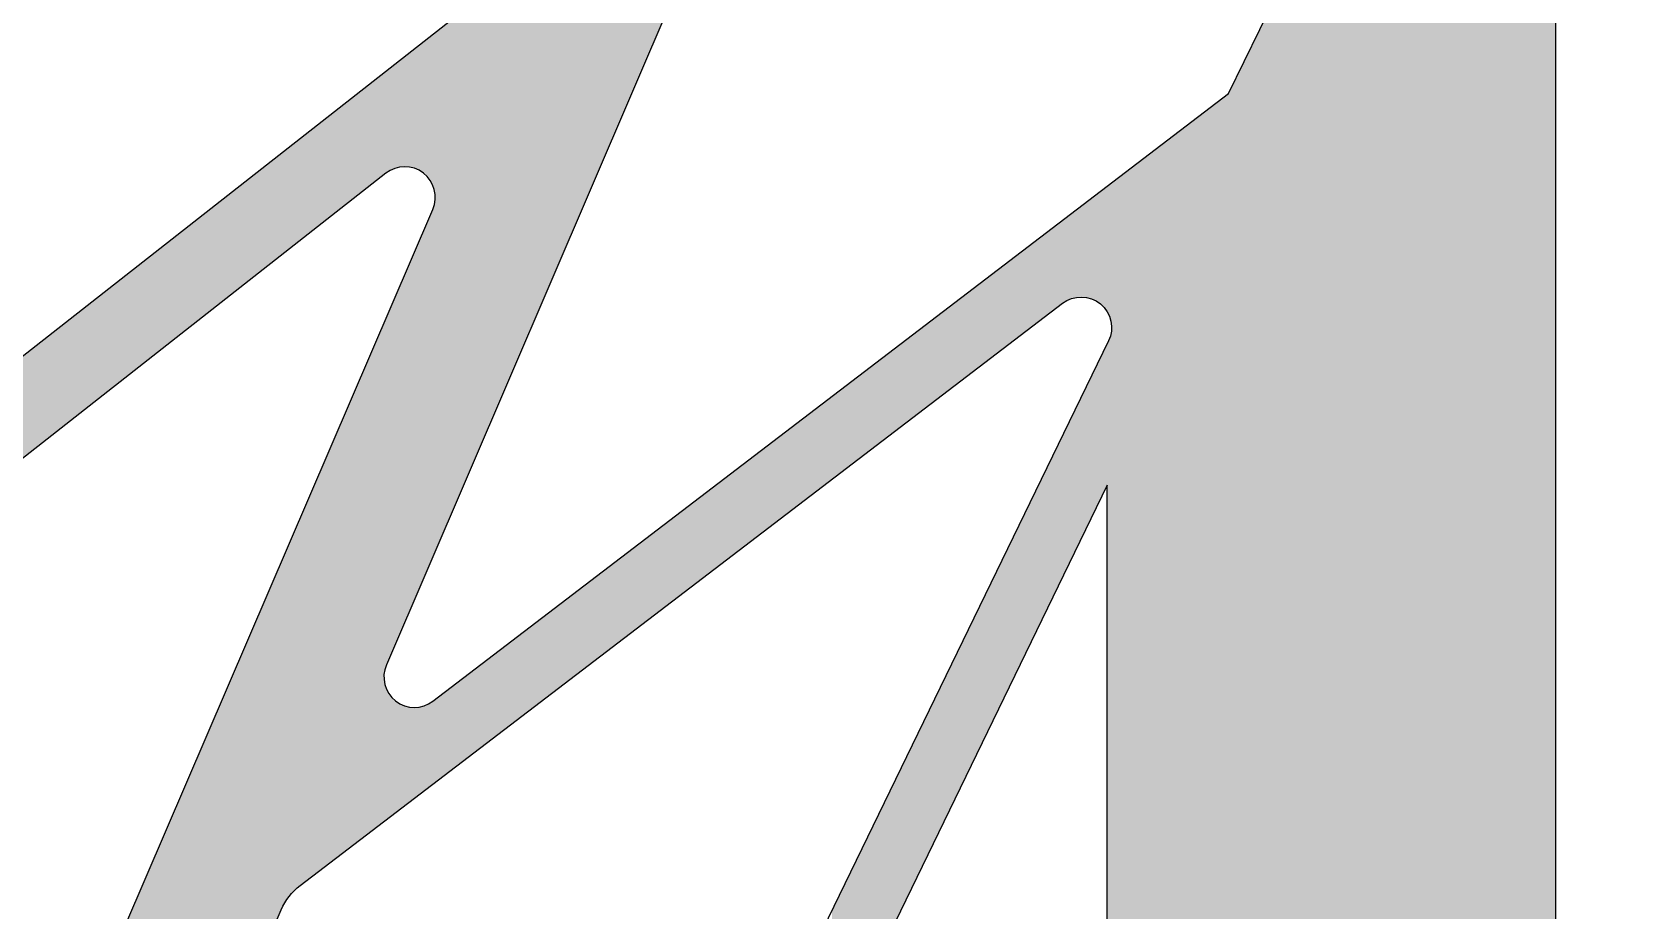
# Model space of a CAD drawing. Extents: x 181 to 485, y 440 to 775.
# Drawn here: x 409.6 to 461.8, y 547.4 to 576.2 of the extents above; entities that cross this region are included whole.
import ezdxf

# ---------------------------------------------------------------- set-up
doc = ezdxf.new("R2010")
doc.units = 0
doc.layers.add('LAYER_01', color=7, linetype='CONTINUOUS')

# ---------------------------------------------------------------- blocks, each defined once
blk = doc.blocks.new('*U1')
at = {"layer": 'LAYER_01', "linetype": 'CONTINUOUS'}
for points in [[(459.491, 591.541), (448.786, 574.145), (459.491, 596.174)], [(459.491, 440.369), (448.786, 574.145), (459.491, 591.541)], [(426.446, 567.631), (426.446, 578.993), (431.641, 579.725)], [(426.446, 567.631), (422.819, 576.148), (426.446, 578.993)], [(422.517, 571.469), (422.503, 575.9), (422.517, 575.912)], [(422.532, 571.455), (422.517, 575.912), (422.532, 575.923)], [(422.517, 571.469), (422.517, 575.912), (422.532, 571.455)], [(422.545, 571.44), (422.532, 575.923), (422.545, 575.934)], [(422.532, 571.455), (422.532, 575.923), (422.545, 571.44)], [(422.559, 571.425), (422.545, 575.934), (422.559, 575.944)], [(422.545, 571.44), (422.545, 575.934), (422.559, 571.425)], [(422.573, 571.41), (422.559, 575.944), (422.573, 575.955)], [(422.559, 571.425), (422.559, 575.944), (422.573, 571.41)], [(422.586, 571.395), (422.573, 575.955), (422.586, 575.965)], [(422.573, 571.41), (422.573, 575.955), (422.586, 571.395)], [(422.599, 571.379), (422.586, 575.965), (422.599, 575.976)], [(422.586, 571.395), (422.586, 575.965), (422.599, 571.379)], [(422.611, 571.363), (422.599, 575.976), (422.611, 575.985)], [(422.599, 571.379), (422.599, 575.976), (422.611, 571.363)], [(422.624, 571.346), (422.611, 575.985), (422.624, 575.995)], [(422.611, 571.363), (422.611, 575.985), (422.624, 571.346)], [(422.636, 571.33), (422.624, 575.995), (422.636, 576.005)], [(422.624, 571.346), (422.624, 575.995), (422.636, 571.33)], [(422.648, 571.313), (422.636, 576.005), (422.648, 576.014)], [(422.636, 571.33), (422.636, 576.005), (422.648, 571.313)], [(422.659, 571.295), (422.648, 576.014), (422.659, 576.023)], [(422.648, 571.313), (422.648, 576.014), (422.659, 571.295)], [(422.67, 571.278), (422.659, 576.023), (422.67, 576.032)], [(422.659, 571.295), (422.659, 576.023), (422.67, 571.278)], [(422.681, 571.26), (422.67, 576.032), (422.681, 576.04)], [(422.67, 571.278), (422.67, 576.032), (422.681, 571.26)], [(422.692, 571.241), (422.681, 576.04), (422.692, 576.048)], [(422.681, 571.26), (422.681, 576.04), (422.692, 571.241)], [(422.702, 571.223), (422.692, 576.048), (422.702, 576.056)], [(422.692, 571.241), (422.692, 576.048), (422.702, 571.223)], [(422.712, 571.204), (422.702, 576.056), (422.712, 576.064)], [(422.702, 571.223), (422.702, 576.056), (422.712, 571.204)], [(422.721, 571.185), (422.712, 576.064), (422.721, 576.071)], [(422.712, 571.204), (422.712, 576.064), (422.721, 571.185)], [(422.73, 571.166), (422.721, 576.071), (422.73, 576.078)], [(422.721, 571.185), (422.721, 576.071), (422.73, 571.166)], [(422.739, 571.146), (422.73, 576.078), (422.739, 576.085)], [(422.73, 571.166), (422.73, 576.078), (422.739, 571.146)], [(422.747, 571.127), (422.739, 576.085), (422.747, 576.092)], [(422.739, 571.146), (422.739, 576.085), (422.747, 571.127)], [(422.754, 571.107), (422.747, 576.092), (422.754, 576.098)], [(422.747, 571.127), (422.747, 576.092), (422.754, 571.107)], [(422.762, 571.087), (422.754, 576.098), (422.762, 576.103)], [(422.754, 571.107), (422.754, 576.098), (422.762, 571.087)], [(422.769, 571.066), (422.762, 576.103), (422.769, 576.109)], [(422.762, 571.087), (422.762, 576.103), (422.769, 571.066)], [(422.775, 571.046), (422.769, 576.109), (422.775, 576.114)], [(422.769, 571.066), (422.769, 576.109), (422.775, 571.046)], [(422.781, 571.025), (422.775, 576.114), (422.781, 576.119)], [(422.775, 571.046), (422.775, 576.114), (422.781, 571.025)], [(422.787, 571.005), (422.781, 576.119), (422.787, 576.123)], [(422.781, 571.025), (422.781, 576.119), (422.787, 571.005)], [(422.792, 570.984), (422.787, 576.123), (422.792, 576.127)], [(422.787, 571.005), (422.787, 576.123), (422.792, 570.984)], [(422.797, 570.963), (422.792, 576.127), (422.797, 576.131)], [(422.792, 570.984), (422.792, 576.127), (422.797, 570.963)], [(422.801, 570.942), (422.797, 576.131), (422.801, 576.134)], [(422.797, 570.963), (422.797, 576.131), (422.801, 570.942)], [(422.805, 570.921), (422.801, 576.134), (422.805, 576.137)], [(422.801, 570.942), (422.801, 576.134), (422.805, 570.921)], [(422.808, 570.9), (422.805, 576.137), (422.808, 576.14)], [(422.805, 570.921), (422.805, 576.137), (422.808, 570.9)], [(422.811, 570.879), (422.808, 576.14), (422.811, 576.142)], [(422.808, 570.9), (422.808, 576.14), (422.811, 570.879)], [(422.814, 570.858), (422.811, 576.142), (422.814, 576.144)], [(422.811, 570.879), (422.811, 576.142), (422.814, 570.858)], [(422.816, 570.836), (422.814, 576.144), (422.816, 576.146)], [(422.814, 570.858), (422.814, 576.144), (422.816, 570.836)], [(422.817, 570.815), (422.816, 576.146), (422.817, 576.147)], [(422.816, 570.836), (422.816, 576.146), (422.817, 570.815)], [(422.818, 570.794), (422.817, 576.147), (422.818, 576.148)], [(422.817, 570.815), (422.817, 576.147), (422.818, 570.794)], [(422.818, 570.794), (422.818, 576.148), (422.819, 570.773)], [(422.819, 570.773), (422.818, 576.148), (422.819, 576.148)], [(422.819, 570.773), (422.819, 576.148), (422.819, 570.752)], [(422.819, 570.752), (422.819, 576.148), (422.819, 576.148)], [(422.819, 559.186), (422.819, 576.148), (426.446, 567.631)], [(421.857, 571.752), (421.836, 575.377), (421.857, 575.394)], [(421.879, 571.751), (421.857, 575.394), (421.879, 575.411)], [(421.857, 571.752), (421.857, 575.394), (421.879, 571.751)], [(421.9, 571.75), (421.879, 575.411), (421.9, 575.428)], [(421.879, 571.751), (421.879, 575.411), (421.9, 571.75)], [(421.921, 571.748), (421.9, 575.428), (421.921, 575.444)], [(421.9, 571.75), (421.9, 575.428), (421.921, 571.748)], [(421.943, 571.745), (421.921, 575.444), (421.943, 575.461)], [(421.921, 571.748), (421.921, 575.444), (421.943, 571.745)], [(421.964, 571.742), (421.943, 575.461), (421.964, 575.478)], [(421.943, 571.745), (421.943, 575.461), (421.964, 571.742)], [(421.985, 571.739), (421.964, 575.478), (421.985, 575.494)], [(421.964, 571.742), (421.964, 575.478), (421.985, 571.739)], [(422.006, 571.735), (421.985, 575.494), (422.006, 575.51)], [(421.985, 571.739), (421.985, 575.494), (422.006, 571.735)], [(422.026, 571.731), (422.006, 575.51), (422.026, 575.527)], [(422.006, 571.735), (422.006, 575.51), (422.026, 571.731)], [(422.047, 571.727), (422.026, 575.527), (422.047, 575.543)], [(422.026, 571.731), (422.026, 575.527), (422.047, 571.727)], [(422.068, 571.722), (422.047, 575.543), (422.068, 575.559)], [(422.047, 571.727), (422.047, 575.543), (422.068, 571.722)], [(422.088, 571.716), (422.068, 575.559), (422.088, 575.575)], [(422.068, 571.722), (422.068, 575.559), (422.088, 571.716)], [(422.108, 571.71), (422.088, 575.575), (422.108, 575.591)], [(422.088, 571.716), (422.088, 575.575), (422.108, 571.71)], [(422.128, 571.704), (422.108, 575.591), (422.128, 575.606)], [(422.108, 571.71), (422.108, 575.591), (422.128, 571.704)], [(422.148, 571.697), (422.128, 575.606), (422.148, 575.622)], [(422.128, 571.704), (422.128, 575.606), (422.148, 571.697)], [(422.167, 571.69), (422.148, 575.622), (422.167, 575.637)], [(422.148, 571.697), (422.148, 575.622), (422.167, 571.69)], [(422.187, 571.683), (422.167, 575.637), (422.187, 575.652)], [(422.167, 571.69), (422.167, 575.637), (422.187, 571.683)], [(422.206, 571.675), (422.187, 575.652), (422.206, 575.667)], [(422.187, 571.683), (422.187, 575.652), (422.206, 571.675)], [(422.225, 571.667), (422.206, 575.667), (422.225, 575.682)], [(422.206, 571.675), (422.206, 575.667), (422.225, 571.667)], [(422.243, 571.659), (422.225, 575.682), (422.243, 575.697)], [(422.225, 571.667), (422.225, 575.682), (422.243, 571.659)], [(422.261, 571.65), (422.243, 575.697), (422.261, 575.711)], [(422.243, 571.659), (422.243, 575.697), (422.261, 571.65)], [(422.28, 571.641), (422.261, 575.711), (422.28, 575.725)], [(422.261, 571.65), (422.261, 575.711), (422.28, 571.641)], [(422.297, 571.631), (422.28, 575.725), (422.297, 575.739)], [(422.28, 571.641), (422.28, 575.725), (422.297, 571.631)], [(422.315, 571.621), (422.297, 575.739), (422.315, 575.753)], [(422.297, 571.631), (422.297, 575.739), (422.315, 571.621)], [(422.332, 571.611), (422.315, 575.753), (422.332, 575.766)], [(422.315, 571.621), (422.315, 575.753), (422.332, 571.611)], [(422.349, 571.601), (422.332, 575.766), (422.349, 575.78)], [(422.332, 571.611), (422.332, 575.766), (422.349, 571.601)], [(422.366, 571.59), (422.349, 575.78), (422.366, 575.793)], [(422.349, 571.601), (422.349, 575.78), (422.366, 571.59)], [(422.382, 571.579), (422.366, 575.793), (422.382, 575.805)], [(422.366, 571.59), (422.366, 575.793), (422.382, 571.579)], [(422.398, 571.568), (422.382, 575.805), (422.398, 575.818)], [(422.382, 571.579), (422.382, 575.805), (422.398, 571.568)], [(422.414, 571.557), (422.398, 575.818), (422.414, 575.83)], [(422.398, 571.568), (422.398, 575.818), (422.414, 571.557)], [(422.429, 571.545), (422.414, 575.83), (422.429, 575.842)], [(422.414, 571.557), (422.414, 575.83), (422.429, 571.545)], [(422.444, 571.534), (422.429, 575.842), (422.444, 575.854)], [(422.429, 571.545), (422.429, 575.842), (422.444, 571.534)], [(422.459, 571.521), (422.444, 575.854), (422.459, 575.866)], [(422.444, 571.534), (422.444, 575.854), (422.459, 571.521)], [(422.474, 571.509), (422.459, 575.866), (422.474, 575.878)], [(422.459, 571.521), (422.459, 575.866), (422.474, 571.509)], [(422.489, 571.496), (422.474, 575.878), (422.489, 575.889)], [(422.474, 571.509), (422.474, 575.878), (422.489, 571.496)], [(422.503, 571.482), (422.489, 575.889), (422.503, 575.9)], [(422.489, 571.496), (422.489, 575.889), (422.503, 571.482)], [(422.503, 571.482), (422.503, 575.9), (422.517, 571.469)], [(421.202, 571.54), (394.277, 553.767), (421.202, 574.88)], [(421.217, 571.551), (421.202, 574.88), (421.217, 574.892)], [(421.202, 571.54), (421.202, 574.88), (421.217, 571.551)], [(421.233, 571.563), (421.217, 574.892), (421.233, 574.904)], [(421.217, 571.551), (421.217, 574.892), (421.233, 571.563)], [(421.249, 571.574), (421.233, 574.904), (421.249, 574.917)], [(421.233, 571.563), (421.233, 574.904), (421.249, 571.574)], [(421.265, 571.585), (421.249, 574.917), (421.265, 574.93)], [(421.249, 571.574), (421.249, 574.917), (421.265, 571.585)], [(421.282, 571.596), (421.265, 574.93), (421.282, 574.943)], [(421.265, 571.585), (421.265, 574.93), (421.282, 571.596)], [(421.298, 571.607), (421.282, 574.943), (421.298, 574.956)], [(421.282, 571.596), (421.282, 574.943), (421.298, 571.607)], [(421.315, 571.617), (421.298, 574.956), (421.315, 574.969)], [(421.298, 571.607), (421.298, 574.956), (421.315, 571.617)], [(421.333, 571.627), (421.315, 574.969), (421.333, 574.983)], [(421.315, 571.617), (421.315, 574.969), (421.333, 571.627)], [(421.351, 571.636), (421.333, 574.983), (421.351, 574.997)], [(421.333, 571.627), (421.333, 574.983), (421.351, 571.636)], [(421.369, 571.646), (421.351, 574.997), (421.369, 575.011)], [(421.351, 571.636), (421.351, 574.997), (421.369, 571.646)], [(421.387, 571.655), (421.369, 575.011), (421.387, 575.025)], [(421.369, 571.646), (421.369, 575.011), (421.387, 571.655)], [(421.405, 571.663), (421.387, 575.025), (421.405, 575.04)], [(421.387, 571.655), (421.387, 575.025), (421.405, 571.663)], [(421.424, 571.671), (421.405, 575.04), (421.424, 575.054)], [(421.405, 571.663), (421.405, 575.04), (421.424, 571.671)], [(421.443, 571.679), (421.424, 575.054), (421.443, 575.069)], [(421.424, 571.671), (421.424, 575.054), (421.443, 571.679)], [(421.462, 571.687), (421.443, 575.069), (421.462, 575.084)], [(421.443, 571.679), (421.443, 575.069), (421.462, 571.687)], [(421.482, 571.694), (421.462, 575.084), (421.482, 575.1)], [(421.462, 571.687), (421.462, 575.084), (421.482, 571.694)], [(421.502, 571.701), (421.482, 575.1), (421.502, 575.115)], [(421.482, 571.694), (421.482, 575.1), (421.502, 571.701)], [(421.521, 571.707), (421.502, 575.115), (421.521, 575.131)], [(421.502, 571.701), (421.502, 575.115), (421.521, 571.707)], [(421.542, 571.714), (421.521, 575.131), (421.542, 575.146)], [(421.521, 571.707), (421.521, 575.131), (421.542, 571.714)], [(421.562, 571.719), (421.542, 575.146), (421.562, 575.162)], [(421.542, 571.714), (421.542, 575.146), (421.562, 571.719)], [(421.582, 571.724), (421.562, 575.162), (421.582, 575.178)], [(421.562, 571.719), (421.562, 575.162), (421.582, 571.724)], [(421.603, 571.729), (421.582, 575.178), (421.603, 575.195)], [(421.582, 571.724), (421.582, 575.178), (421.603, 571.729)], [(421.624, 571.734), (421.603, 575.195), (421.624, 575.211)], [(421.603, 571.729), (421.603, 575.195), (421.624, 571.734)], [(421.645, 571.737), (421.624, 575.211), (421.645, 575.227)], [(421.624, 571.734), (421.624, 575.211), (421.645, 571.737)], [(421.665, 571.741), (421.645, 575.227), (421.665, 575.244)], [(421.645, 571.737), (421.645, 575.227), (421.665, 571.741)], [(421.687, 571.744), (421.665, 575.244), (421.687, 575.26)], [(421.665, 571.741), (421.665, 575.244), (421.687, 571.744)], [(421.708, 571.747), (421.687, 575.26), (421.708, 575.277)], [(421.687, 571.744), (421.687, 575.26), (421.708, 571.747)], [(421.729, 571.749), (421.708, 575.277), (421.729, 575.293)], [(421.708, 571.747), (421.708, 575.277), (421.729, 571.749)], [(421.75, 571.75), (421.729, 575.293), (421.75, 575.31)], [(421.729, 571.749), (421.729, 575.293), (421.75, 571.75)], [(421.772, 571.752), (421.75, 575.31), (421.772, 575.327)], [(421.75, 571.75), (421.75, 575.31), (421.772, 571.752)], [(421.793, 571.752), (421.772, 575.327), (421.793, 575.344)], [(421.772, 571.752), (421.772, 575.327), (421.793, 571.752)], [(421.815, 571.753), (421.793, 575.344), (421.815, 575.361)], [(421.793, 571.752), (421.793, 575.344), (421.815, 571.753)], [(421.836, 571.753), (421.815, 575.361), (421.836, 575.377)], [(421.815, 571.753), (421.815, 575.361), (421.836, 571.753)], [(421.836, 571.753), (421.836, 575.377), (421.857, 571.752)], [(448.786, 440.369), (444.954, 571.22), (448.786, 574.145)], [(448.786, 440.369), (448.786, 574.145), (459.491, 440.369)], [(394.277, 550.426), (394.277, 553.767), (421.202, 571.54)], [(444.935, 566.682), (444.93, 571.202), (444.935, 571.205)], [(444.939, 566.661), (444.935, 571.205), (444.939, 571.208)], [(444.935, 566.682), (444.935, 571.205), (444.939, 566.661)], [(444.942, 566.639), (444.939, 571.208), (444.942, 571.211)], [(444.939, 566.661), (444.939, 571.208), (444.942, 566.639)], [(444.945, 566.618), (444.942, 571.211), (444.945, 571.213)], [(444.942, 566.639), (444.942, 571.211), (444.945, 566.618)], [(444.948, 566.596), (444.945, 571.213), (444.948, 571.215)], [(444.945, 566.618), (444.945, 571.213), (444.948, 566.596)], [(444.95, 566.575), (444.948, 571.215), (444.95, 571.217)], [(444.948, 566.596), (444.948, 571.215), (444.95, 566.575)], [(444.952, 566.553), (444.95, 571.217), (444.952, 571.218)], [(444.95, 566.575), (444.95, 571.217), (444.952, 566.553)], [(444.953, 566.532), (444.952, 571.218), (444.953, 571.219)], [(444.952, 566.553), (444.952, 571.218), (444.953, 566.532)], [(444.954, 566.489), (444.953, 571.219), (444.954, 571.22)], [(444.953, 566.532), (444.953, 571.219), (444.953, 566.51)], [(444.953, 566.51), (444.953, 571.219), (444.953, 571.219)], [(444.953, 566.51), (444.953, 571.219), (444.954, 566.489)], [(444.954, 440.369), (444.954, 571.22), (448.786, 440.369)], [(422.817, 559.181), (422.816, 570.668), (422.817, 570.689)], [(422.818, 559.184), (422.817, 570.689), (422.818, 570.71)], [(422.817, 559.181), (422.817, 570.689), (422.818, 559.184)], [(422.819, 559.185), (422.818, 570.71), (422.819, 570.731)], [(422.818, 559.184), (422.818, 570.71), (422.819, 559.185)], [(422.819, 559.186), (422.819, 570.731), (422.819, 570.752)], [(422.819, 559.185), (422.819, 570.731), (422.819, 559.186)], [(444.267, 567.438), (444.247, 570.68), (444.267, 570.695)], [(444.287, 567.432), (444.267, 570.695), (444.287, 570.711)], [(444.267, 567.438), (444.267, 570.695), (444.287, 567.432)], [(444.307, 567.424), (444.287, 570.711), (444.307, 570.726)], [(444.287, 567.432), (444.287, 570.711), (444.307, 567.424)], [(444.326, 567.417), (444.307, 570.726), (444.326, 570.741)], [(444.307, 567.424), (444.307, 570.726), (444.326, 567.417)], [(444.346, 567.409), (444.326, 570.741), (444.346, 570.756)], [(444.326, 567.417), (444.326, 570.741), (444.346, 567.409)], [(444.365, 567.4), (444.346, 570.756), (444.365, 570.77)], [(444.346, 567.409), (444.346, 570.756), (444.365, 567.4)], [(444.384, 567.392), (444.365, 570.77), (444.384, 570.785)], [(444.365, 567.4), (444.365, 570.77), (444.384, 567.392)], [(444.402, 567.382), (444.384, 570.785), (444.402, 570.799)], [(444.384, 567.392), (444.384, 570.785), (444.402, 567.382)], [(444.42, 567.373), (444.402, 570.799), (444.42, 570.813)], [(444.402, 567.382), (444.402, 570.799), (444.42, 567.373)], [(444.439, 567.363), (444.42, 570.813), (444.439, 570.827)], [(444.42, 567.373), (444.42, 570.813), (444.439, 567.363)], [(444.456, 567.353), (444.439, 570.827), (444.456, 570.84)], [(444.439, 567.363), (444.439, 570.827), (444.456, 567.353)], [(444.474, 567.343), (444.456, 570.84), (444.474, 570.853)], [(444.456, 567.353), (444.456, 570.84), (444.474, 567.343)], [(444.491, 567.332), (444.474, 570.853), (444.491, 570.866)], [(444.474, 567.343), (444.474, 570.853), (444.491, 567.332)], [(444.508, 567.321), (444.491, 570.866), (444.508, 570.879)], [(444.491, 567.332), (444.491, 570.866), (444.508, 567.321)], [(444.524, 567.31), (444.508, 570.879), (444.524, 570.892)], [(444.508, 567.321), (444.508, 570.879), (444.524, 567.31)], [(444.54, 567.299), (444.524, 570.892), (444.54, 570.904)], [(444.524, 567.31), (444.524, 570.892), (444.54, 567.299)], [(444.556, 567.287), (444.54, 570.904), (444.556, 570.916)], [(444.54, 567.299), (444.54, 570.904), (444.556, 567.287)], [(444.572, 567.275), (444.556, 570.916), (444.572, 570.928)], [(444.556, 567.287), (444.556, 570.916), (444.572, 567.275)], [(444.587, 567.263), (444.572, 570.928), (444.587, 570.94)], [(444.572, 567.275), (444.572, 570.928), (444.587, 567.263)], [(444.602, 567.25), (444.587, 570.94), (444.602, 570.951)], [(444.587, 567.263), (444.587, 570.94), (444.602, 567.25)], [(444.616, 567.237), (444.602, 570.951), (444.616, 570.962)], [(444.602, 567.25), (444.602, 570.951), (444.616, 567.237)], [(444.631, 567.224), (444.616, 570.962), (444.631, 570.973)], [(444.616, 567.237), (444.616, 570.962), (444.631, 567.224)], [(444.646, 567.211), (444.631, 570.973), (444.646, 570.985)], [(444.631, 567.224), (444.631, 570.973), (444.646, 567.211)], [(444.66, 567.197), (444.646, 570.985), (444.66, 570.995)], [(444.646, 567.211), (444.646, 570.985), (444.66, 567.197)], [(444.674, 567.182), (444.66, 570.995), (444.674, 571.006)], [(444.66, 567.197), (444.66, 570.995), (444.674, 567.182)], [(444.688, 567.168), (444.674, 571.006), (444.688, 571.017)], [(444.674, 567.182), (444.674, 571.006), (444.688, 567.168)], [(444.701, 567.153), (444.688, 571.017), (444.701, 571.027)], [(444.688, 567.168), (444.688, 571.017), (444.701, 567.153)], [(444.715, 567.137), (444.701, 571.027), (444.715, 571.037)], [(444.701, 567.153), (444.701, 571.027), (444.715, 567.137)], [(444.728, 567.122), (444.715, 571.037), (444.728, 571.047)], [(444.715, 567.137), (444.715, 571.037), (444.728, 567.122)], [(444.741, 567.106), (444.728, 571.047), (444.741, 571.057)], [(444.728, 567.122), (444.728, 571.047), (444.741, 567.106)], [(444.753, 567.089), (444.741, 571.057), (444.753, 571.067)], [(444.741, 567.106), (444.741, 571.057), (444.753, 567.089)], [(444.766, 567.072), (444.753, 571.067), (444.766, 571.076)], [(444.753, 567.089), (444.753, 571.067), (444.766, 567.072)], [(444.778, 567.055), (444.766, 571.076), (444.778, 571.085)], [(444.766, 567.072), (444.766, 571.076), (444.778, 567.055)], [(444.789, 567.038), (444.778, 571.085), (444.789, 571.094)], [(444.778, 567.055), (444.778, 571.085), (444.789, 567.038)], [(444.801, 567.02), (444.789, 571.094), (444.801, 571.103)], [(444.789, 567.038), (444.789, 571.094), (444.801, 567.02)], [(444.812, 567.002), (444.801, 571.103), (444.812, 571.111)], [(444.801, 567.02), (444.801, 571.103), (444.812, 567.002)], [(444.822, 566.984), (444.812, 571.111), (444.822, 571.119)], [(444.812, 567.002), (444.812, 571.111), (444.822, 566.984)], [(444.833, 566.965), (444.822, 571.119), (444.833, 571.127)], [(444.822, 566.984), (444.822, 571.119), (444.833, 566.965)], [(444.843, 566.946), (444.833, 571.127), (444.843, 571.135)], [(444.833, 566.965), (444.833, 571.127), (444.843, 566.946)], [(444.852, 566.927), (444.843, 571.135), (444.852, 571.142)], [(444.843, 566.946), (444.843, 571.135), (444.852, 566.927)], [(444.861, 566.908), (444.852, 571.142), (444.861, 571.149)], [(444.852, 566.927), (444.852, 571.142), (444.861, 566.908)], [(444.87, 566.888), (444.861, 571.149), (444.87, 571.156)], [(444.861, 566.908), (444.861, 571.149), (444.87, 566.888)], [(444.879, 566.869), (444.87, 571.156), (444.879, 571.162)], [(444.87, 566.888), (444.87, 571.156), (444.879, 566.869)], [(444.887, 566.849), (444.879, 571.162), (444.887, 571.169)], [(444.879, 566.869), (444.879, 571.162), (444.887, 566.849)], [(444.894, 566.828), (444.887, 571.169), (444.894, 571.174)], [(444.887, 566.849), (444.887, 571.169), (444.894, 566.828)], [(444.901, 566.808), (444.894, 571.174), (444.901, 571.18)], [(444.894, 566.828), (444.894, 571.174), (444.901, 566.808)], [(444.908, 566.787), (444.901, 571.18), (444.908, 571.185)], [(444.901, 566.808), (444.901, 571.18), (444.908, 566.787)], [(444.914, 566.767), (444.908, 571.185), (444.914, 571.19)], [(444.908, 566.787), (444.908, 571.185), (444.914, 566.767)], [(444.92, 566.746), (444.914, 571.19), (444.92, 571.194)], [(444.914, 566.767), (444.914, 571.19), (444.92, 566.746)], [(444.925, 566.725), (444.92, 571.194), (444.925, 571.198)], [(444.92, 566.746), (444.92, 571.194), (444.925, 566.725)], [(444.93, 566.703), (444.925, 571.198), (444.93, 571.202)], [(444.925, 566.725), (444.925, 571.198), (444.93, 566.703)], [(444.93, 566.703), (444.93, 571.202), (444.935, 566.682)], [(422.738, 558.997), (421.218, 566.818), (422.738, 570.358)], [(422.745, 559.014), (422.738, 570.358), (422.745, 570.376)], [(422.738, 558.997), (422.738, 570.358), (422.745, 559.014)], [(422.753, 559.031), (422.745, 570.376), (422.753, 570.394)], [(422.745, 559.014), (422.745, 570.376), (422.753, 559.031)], [(422.759, 559.047), (422.753, 570.394), (422.759, 570.412)], [(422.753, 559.031), (422.753, 570.394), (422.759, 559.047)], [(422.766, 559.062), (422.759, 570.412), (422.766, 570.431)], [(422.759, 559.047), (422.759, 570.412), (422.766, 559.062)], [(422.772, 559.076), (422.766, 570.431), (422.772, 570.449)], [(422.766, 559.062), (422.766, 570.431), (422.772, 559.076)], [(422.778, 559.09), (422.772, 570.449), (422.778, 570.468)], [(422.772, 559.076), (422.772, 570.449), (422.778, 559.09)], [(422.783, 559.102), (422.778, 570.468), (422.783, 570.488)], [(422.778, 559.09), (422.778, 570.468), (422.783, 559.102)], [(422.788, 559.114), (422.783, 570.488), (422.788, 570.507)], [(422.783, 559.102), (422.783, 570.488), (422.788, 559.114)], [(422.793, 559.125), (422.788, 570.507), (422.793, 570.526)], [(422.788, 559.114), (422.788, 570.507), (422.793, 559.125)], [(422.798, 559.136), (422.793, 570.526), (422.798, 570.546)], [(422.793, 559.125), (422.793, 570.526), (422.798, 559.136)], [(422.802, 559.145), (422.798, 570.546), (422.802, 570.566)], [(422.798, 559.136), (422.798, 570.546), (422.802, 559.145)], [(422.805, 559.153), (422.802, 570.566), (422.805, 570.586)], [(422.802, 559.145), (422.802, 570.566), (422.805, 559.153)], [(422.808, 559.161), (422.805, 570.586), (422.808, 570.607)], [(422.805, 559.153), (422.805, 570.586), (422.808, 559.161)], [(422.811, 559.167), (422.808, 570.607), (422.811, 570.627)], [(422.808, 559.161), (422.808, 570.607), (422.811, 559.167)], [(422.814, 559.173), (422.811, 570.627), (422.814, 570.648)], [(422.811, 559.167), (422.811, 570.627), (422.814, 559.173)], [(422.816, 559.178), (422.814, 570.648), (422.816, 570.668)], [(422.814, 559.173), (422.814, 570.648), (422.816, 559.178)], [(422.816, 559.178), (422.816, 570.668), (422.817, 559.181)], [(443.573, 567.414), (443.554, 570.152), (443.573, 570.166)], [(443.593, 567.421), (443.573, 570.166), (443.593, 570.181)], [(443.573, 567.414), (443.573, 570.166), (443.593, 567.421)], [(443.612, 567.429), (443.593, 570.181), (443.612, 570.196)], [(443.593, 567.421), (443.593, 570.181), (443.612, 567.429)], [(443.632, 567.436), (443.612, 570.196), (443.632, 570.211)], [(443.612, 567.429), (443.612, 570.196), (443.632, 567.436)], [(443.652, 567.442), (443.632, 570.211), (443.652, 570.226)], [(443.632, 567.436), (443.632, 570.211), (443.652, 567.442)], [(443.673, 567.448), (443.652, 570.226), (443.673, 570.242)], [(443.652, 567.442), (443.652, 570.226), (443.673, 567.448)], [(443.693, 567.454), (443.673, 570.242), (443.693, 570.258)], [(443.673, 567.448), (443.673, 570.242), (443.693, 567.454)], [(443.714, 567.459), (443.693, 570.258), (443.714, 570.273)], [(443.693, 567.454), (443.693, 570.258), (443.714, 567.459)], [(443.735, 567.464), (443.714, 570.273), (443.735, 570.289)], [(443.714, 567.459), (443.714, 570.273), (443.735, 567.464)], [(443.755, 567.469), (443.735, 570.289), (443.755, 570.305)], [(443.735, 567.464), (443.735, 570.289), (443.755, 567.469)], [(443.777, 567.473), (443.755, 570.305), (443.777, 570.321)], [(443.755, 567.469), (443.755, 570.305), (443.777, 567.473)], [(443.798, 567.476), (443.777, 570.321), (443.798, 570.338)], [(443.777, 567.473), (443.777, 570.321), (443.798, 567.476)], [(443.819, 567.48), (443.798, 570.338), (443.819, 570.354)], [(443.798, 567.476), (443.798, 570.338), (443.819, 567.48)], [(443.841, 567.482), (443.819, 570.354), (443.841, 570.37)], [(443.819, 567.48), (443.819, 570.354), (443.841, 567.482)], [(443.862, 567.484), (443.841, 570.37), (443.862, 570.387)], [(443.841, 567.482), (443.841, 570.37), (443.862, 567.484)], [(443.884, 567.486), (443.862, 570.387), (443.884, 570.403)], [(443.862, 567.484), (443.862, 570.387), (443.884, 567.486)], [(443.905, 567.488), (443.884, 570.403), (443.905, 570.42)], [(443.884, 567.486), (443.884, 570.403), (443.905, 567.488)], [(443.927, 567.488), (443.905, 570.42), (443.927, 570.436)], [(443.905, 567.488), (443.905, 570.42), (443.927, 567.488)], [(443.949, 567.489), (443.927, 570.436), (443.949, 570.453)], [(443.927, 567.488), (443.927, 570.436), (443.949, 567.489)], [(443.97, 567.489), (443.949, 570.453), (443.97, 570.469)], [(443.949, 567.489), (443.949, 570.453), (443.97, 567.489)], [(443.992, 567.488), (443.97, 570.469), (443.992, 570.486)], [(443.97, 567.489), (443.97, 570.469), (443.992, 567.488)], [(444.014, 567.487), (443.992, 570.486), (444.014, 570.502)], [(443.992, 567.488), (443.992, 570.486), (444.014, 567.487)], [(444.035, 567.485), (444.014, 570.502), (444.035, 570.519)], [(444.014, 567.487), (444.014, 570.502), (444.035, 567.485)], [(444.057, 567.483), (444.035, 570.519), (444.057, 570.535)], [(444.035, 567.485), (444.035, 570.519), (444.057, 567.483)], [(444.079, 567.481), (444.057, 570.535), (444.079, 570.552)], [(444.057, 567.483), (444.057, 570.535), (444.079, 567.481)], [(444.1, 567.478), (444.079, 570.552), (444.1, 570.568)], [(444.079, 567.481), (444.079, 570.552), (444.1, 567.478)], [(444.121, 567.475), (444.1, 570.568), (444.121, 570.584)], [(444.1, 567.478), (444.1, 570.568), (444.121, 567.475)], [(444.143, 567.471), (444.121, 570.584), (444.143, 570.601)], [(444.121, 567.475), (444.121, 570.584), (444.143, 567.471)], [(444.164, 567.466), (444.143, 570.601), (444.164, 570.617)], [(444.143, 567.471), (444.143, 570.601), (444.164, 567.466)], [(444.185, 567.462), (444.164, 570.617), (444.185, 570.633)], [(444.164, 567.466), (444.164, 570.617), (444.185, 567.462)], [(444.205, 567.456), (444.185, 570.633), (444.205, 570.649)], [(444.185, 567.462), (444.185, 570.633), (444.205, 567.456)], [(444.226, 567.451), (444.205, 570.649), (444.226, 570.664)], [(444.205, 567.456), (444.205, 570.649), (444.226, 567.451)], [(444.247, 567.445), (444.226, 570.664), (444.247, 570.68)], [(444.226, 567.451), (444.226, 570.664), (444.247, 567.445)], [(444.247, 567.445), (444.247, 570.68), (444.267, 567.438)], [(443.347, 567.284), (422.743, 554.268), (443.347, 569.993)], [(443.362, 567.295), (443.347, 569.993), (443.362, 570.005)], [(443.347, 567.284), (443.347, 569.993), (443.362, 567.295)], [(443.378, 567.307), (443.362, 570.005), (443.378, 570.017)], [(443.362, 567.295), (443.362, 570.005), (443.378, 567.307)], [(443.395, 567.318), (443.378, 570.017), (443.395, 570.03)], [(443.378, 567.307), (443.378, 570.017), (443.395, 567.318)], [(443.411, 567.329), (443.395, 570.03), (443.411, 570.042)], [(443.395, 567.318), (443.395, 570.03), (443.411, 567.329)], [(443.428, 567.339), (443.411, 570.042), (443.428, 570.055)], [(443.411, 567.329), (443.411, 570.042), (443.428, 567.339)], [(443.445, 567.35), (443.428, 570.055), (443.445, 570.068)], [(443.428, 567.339), (443.428, 570.055), (443.445, 567.35)], [(443.463, 567.36), (443.445, 570.068), (443.463, 570.082)], [(443.445, 567.35), (443.445, 570.068), (443.463, 567.36)], [(443.48, 567.37), (443.463, 570.082), (443.48, 570.095)], [(443.463, 567.36), (443.463, 570.082), (443.48, 567.37)], [(443.498, 567.379), (443.48, 570.095), (443.498, 570.109)], [(443.48, 567.37), (443.48, 570.095), (443.498, 567.379)], [(443.517, 567.388), (443.498, 570.109), (443.517, 570.123)], [(443.498, 567.379), (443.498, 570.109), (443.517, 567.388)], [(443.535, 567.397), (443.517, 570.123), (443.535, 570.137)], [(443.517, 567.388), (443.517, 570.123), (443.535, 567.397)], [(443.554, 567.405), (443.535, 570.137), (443.554, 570.152)], [(443.535, 567.397), (443.535, 570.137), (443.554, 567.405)], [(443.554, 567.405), (443.554, 570.152), (443.573, 567.414)], [(422.743, 551.558), (422.743, 554.268), (443.347, 567.284)], [(421.137, 550.332), (418.399, 560.257), (421.137, 566.629)], [(421.138, 555.107), (421.137, 566.63), (421.138, 566.632)], [(421.137, 555.086), (421.137, 566.629), (421.137, 566.63)], [(421.137, 555.086), (421.137, 566.63), (421.138, 555.107)], [(421.137, 555.065), (421.137, 566.629), (421.137, 555.086)], [(421.139, 555.128), (421.138, 566.632), (421.139, 566.634)], [(421.138, 555.107), (421.138, 566.632), (421.139, 555.128)], [(421.14, 555.149), (421.139, 566.634), (421.14, 566.638)], [(421.139, 555.128), (421.139, 566.634), (421.14, 555.149)], [(421.142, 555.169), (421.14, 566.638), (421.142, 566.643)], [(421.14, 555.149), (421.14, 566.638), (421.142, 555.169)], [(421.145, 555.19), (421.142, 566.643), (421.145, 566.648)], [(421.142, 555.169), (421.142, 566.643), (421.145, 555.19)], [(421.147, 555.21), (421.145, 566.648), (421.147, 566.655)], [(421.145, 555.19), (421.145, 566.648), (421.147, 555.21)], [(421.151, 555.23), (421.147, 566.655), (421.151, 566.662)], [(421.147, 555.21), (421.147, 566.655), (421.151, 555.23)], [(421.154, 555.25), (421.151, 566.662), (421.154, 566.671)], [(421.151, 555.23), (421.151, 566.662), (421.154, 555.25)], [(421.158, 555.27), (421.154, 566.671), (421.158, 566.68)], [(421.154, 555.25), (421.154, 566.671), (421.158, 555.27)], [(421.163, 555.29), (421.158, 566.68), (421.163, 566.69)], [(421.158, 555.27), (421.158, 566.68), (421.163, 555.29)], [(421.167, 555.309), (421.163, 566.69), (421.167, 566.701)], [(421.163, 555.29), (421.163, 566.69), (421.167, 555.309)], [(421.173, 555.328), (421.167, 566.701), (421.173, 566.713)], [(421.167, 555.309), (421.167, 566.701), (421.173, 555.328)], [(421.178, 555.348), (421.173, 566.713), (421.178, 566.726)], [(421.173, 555.328), (421.173, 566.713), (421.178, 555.348)], [(421.184, 555.366), (421.178, 566.726), (421.184, 566.74)], [(421.178, 555.348), (421.178, 566.726), (421.184, 555.366)], [(421.19, 555.385), (421.184, 566.74), (421.19, 566.754)], [(421.184, 555.366), (421.184, 566.74), (421.19, 555.385)], [(421.196, 555.403), (421.19, 566.754), (421.196, 566.769)], [(421.19, 555.385), (421.19, 566.754), (421.196, 555.403)], [(421.203, 555.422), (421.196, 566.769), (421.203, 566.785)], [(421.196, 555.403), (421.196, 566.769), (421.203, 555.422)], [(421.21, 555.439), (421.203, 566.785), (421.21, 566.801)], [(421.203, 555.422), (421.203, 566.785), (421.21, 555.439)], [(421.218, 555.457), (421.21, 566.801), (421.218, 566.818)], [(421.21, 555.439), (421.21, 566.801), (421.218, 555.457)], [(421.218, 555.457), (421.218, 566.818), (422.738, 558.997)], [(444.853, 440.369), (444.812, 565.968), (444.853, 566.052)], [(444.861, 440.369), (444.853, 566.052), (444.861, 566.069)], [(444.853, 440.369), (444.853, 566.052), (444.861, 440.369)], [(444.869, 440.369), (444.861, 566.069), (444.869, 566.087)], [(444.861, 440.369), (444.861, 566.069), (444.869, 440.369)], [(444.877, 440.369), (444.869, 566.087), (444.877, 566.105)], [(444.869, 440.369), (444.869, 566.087), (444.877, 440.369)], [(444.885, 440.369), (444.877, 566.105), (444.885, 566.124)], [(444.877, 440.369), (444.877, 566.105), (444.885, 440.369)], [(444.892, 440.369), (444.885, 566.124), (444.892, 566.142)], [(444.885, 440.369), (444.885, 566.124), (444.892, 440.369)], [(444.898, 440.369), (444.892, 566.142), (444.898, 566.161)], [(444.892, 440.369), (444.892, 566.142), (444.898, 440.369)], [(444.905, 440.369), (444.898, 566.161), (444.905, 566.18)], [(444.898, 440.369), (444.898, 566.161), (444.905, 440.369)], [(444.911, 440.369), (444.905, 566.18), (444.911, 566.199)], [(444.905, 440.369), (444.905, 566.18), (444.911, 440.369)], [(444.917, 440.369), (444.911, 566.199), (444.917, 566.219)], [(444.911, 440.369), (444.911, 566.199), (444.917, 440.369)], [(444.922, 440.369), (444.917, 566.219), (444.922, 566.239)], [(444.917, 440.369), (444.917, 566.219), (444.922, 440.369)], [(444.927, 440.369), (444.922, 566.239), (444.927, 566.259)], [(444.922, 440.369), (444.922, 566.239), (444.927, 440.369)], [(444.931, 440.369), (444.927, 566.259), (444.931, 566.279)], [(444.927, 440.369), (444.927, 566.259), (444.931, 440.369)], [(444.936, 440.369), (444.931, 566.279), (444.936, 566.299)], [(444.931, 440.369), (444.931, 566.279), (444.936, 440.369)], [(444.939, 440.369), (444.936, 566.299), (444.939, 566.32)], [(444.936, 440.369), (444.936, 566.299), (444.939, 440.369)], [(444.943, 440.369), (444.939, 566.32), (444.943, 566.341)], [(444.939, 440.369), (444.939, 566.32), (444.943, 440.369)], [(444.945, 440.369), (444.943, 566.341), (444.945, 566.361)], [(444.943, 440.369), (444.943, 566.341), (444.945, 440.369)], [(444.948, 440.369), (444.945, 566.361), (444.948, 566.382)], [(444.945, 440.369), (444.945, 566.361), (444.948, 440.369)], [(444.95, 440.369), (444.948, 566.382), (444.95, 566.404)], [(444.948, 440.369), (444.948, 566.382), (444.95, 440.369)], [(444.952, 440.369), (444.95, 566.404), (444.952, 566.425)], [(444.95, 440.369), (444.95, 566.404), (444.952, 440.369)], [(444.953, 440.369), (444.952, 566.425), (444.953, 566.446)], [(444.952, 440.369), (444.952, 566.425), (444.953, 440.369)], [(444.954, 440.369), (444.953, 566.467), (444.954, 566.489)], [(444.953, 440.369), (444.953, 566.446), (444.953, 566.467)], [(444.953, 440.369), (444.953, 566.467), (444.954, 440.369)], [(444.953, 440.369), (444.953, 566.446), (444.953, 440.369)], [(444.812, 561.334), (436.34, 548.532), (444.812, 565.968)], [(444.812, 561.334), (444.812, 565.968), (444.853, 440.369)], [(436.34, 543.899), (436.34, 548.532), (444.812, 561.334)], [(444.812, 455.048), (444.812, 561.334), (444.853, 440.369)], [(418.399, 548.242), (418.35, 560.14), (418.399, 560.257)], [(418.399, 548.242), (418.399, 560.257), (421.137, 550.332)], [(418.207, 548.075), (418.162, 559.703), (418.207, 559.808)], [(418.253, 548.119), (418.207, 559.808), (418.253, 559.916)], [(418.207, 548.075), (418.207, 559.808), (418.253, 548.119)], [(418.301, 548.162), (418.253, 559.916), (418.301, 560.027)], [(418.253, 548.119), (418.253, 559.916), (418.301, 548.162)], [(418.35, 548.203), (418.301, 560.027), (418.35, 560.14)], [(418.301, 548.162), (418.301, 560.027), (418.35, 548.203)], [(418.35, 548.203), (418.35, 560.14), (418.399, 548.242)], [(417.96, 547.778), (417.924, 559.15), (417.96, 559.233)], [(417.997, 547.831), (417.96, 559.233), (417.997, 559.319)], [(417.96, 547.778), (417.96, 559.233), (417.997, 547.831)], [(418.036, 547.882), (417.997, 559.319), (418.036, 559.41)], [(417.997, 547.831), (417.997, 559.319), (418.036, 547.882)], [(418.076, 547.933), (418.036, 559.41), (418.076, 559.504)], [(418.036, 547.882), (418.036, 559.41), (418.076, 547.933)], [(418.118, 547.982), (418.076, 559.504), (418.118, 559.602)], [(418.076, 547.933), (418.076, 559.504), (418.118, 547.982)], [(418.162, 548.029), (418.118, 559.602), (418.162, 559.703)], [(418.118, 547.982), (418.118, 559.602), (418.162, 548.029)], [(418.162, 548.029), (418.162, 559.703), (418.207, 548.075)], [(417.775, 547.442), (412.662, 546.897), (417.775, 558.803)], [(417.801, 547.5), (417.775, 558.803), (417.801, 558.864)], [(417.775, 547.442), (417.775, 558.803), (417.801, 547.5)], [(417.829, 547.557), (417.801, 558.864), (417.829, 558.929)], [(417.801, 547.5), (417.801, 558.864), (417.829, 547.557)], [(417.859, 547.614), (417.829, 558.929), (417.859, 558.998)], [(417.829, 547.557), (417.829, 558.929), (417.859, 547.614)], [(417.891, 547.67), (417.859, 558.998), (417.891, 559.072)], [(417.859, 547.614), (417.859, 558.998), (417.891, 547.67)], [(417.924, 547.724), (417.891, 559.072), (417.924, 559.15)], [(417.891, 547.67), (417.891, 559.072), (417.924, 547.724)], [(417.924, 547.724), (417.924, 559.15), (417.96, 547.778)], [(421.137, 550.332), (421.137, 555.065), (421.137, 550.332)], [(421.137, 550.332), (421.137, 555.065), (421.137, 555.044)], [(421.137, 550.332), (421.137, 555.044), (421.137, 550.332)], [(421.137, 550.332), (421.137, 555.044), (421.137, 555.023)], [(421.137, 550.332), (421.137, 555.023), (421.138, 550.333)], [(421.138, 550.333), (421.137, 555.023), (421.138, 555.002)], [(421.138, 550.333), (421.138, 555.002), (421.14, 550.334)], [(421.14, 550.334), (421.138, 555.002), (421.14, 554.981)], [(421.14, 550.334), (421.14, 554.981), (421.142, 550.336)], [(421.142, 550.336), (421.14, 554.981), (421.142, 554.96)], [(421.142, 550.336), (421.142, 554.96), (421.144, 550.337)], [(421.144, 550.337), (421.142, 554.96), (421.144, 554.939)], [(421.144, 550.337), (421.144, 554.939), (421.147, 550.34)], [(421.147, 550.34), (421.144, 554.939), (421.147, 554.918)], [(421.147, 550.34), (421.147, 554.918), (421.15, 550.342)], [(421.15, 550.342), (421.147, 554.918), (421.15, 554.897)], [(421.15, 550.342), (421.15, 554.897), (421.154, 550.345)], [(421.154, 550.345), (421.15, 554.897), (421.154, 554.876)], [(421.154, 550.345), (421.154, 554.876), (421.158, 550.348)], [(421.158, 550.348), (421.154, 554.876), (421.158, 554.855)], [(421.158, 550.348), (421.158, 554.855), (421.163, 550.352)], [(421.163, 550.352), (421.158, 554.855), (421.163, 554.834)], [(421.163, 550.352), (421.163, 554.834), (421.168, 550.356)], [(421.168, 550.356), (421.163, 554.834), (421.168, 554.814)], [(421.168, 550.356), (421.168, 554.814), (421.174, 550.36)], [(421.174, 550.36), (421.168, 554.814), (421.174, 554.793)], [(421.174, 550.36), (421.174, 554.793), (421.179, 550.364)], [(421.179, 550.364), (421.174, 554.793), (421.179, 554.773)], [(421.179, 550.364), (421.179, 554.773), (421.186, 550.369)], [(421.186, 550.369), (421.179, 554.773), (421.186, 554.752)], [(421.186, 550.369), (421.186, 554.752), (421.193, 550.374)], [(421.193, 550.374), (421.186, 554.752), (421.193, 554.732)], [(421.193, 550.374), (421.193, 554.732), (421.2, 550.38)], [(421.2, 550.38), (421.193, 554.732), (421.2, 554.712)], [(421.2, 550.38), (421.2, 554.712), (421.208, 550.386)], [(421.208, 550.386), (421.2, 554.712), (421.208, 554.692)], [(421.208, 550.386), (421.208, 554.692), (421.216, 550.392)], [(421.216, 550.392), (421.208, 554.692), (421.216, 554.673)], [(421.216, 550.392), (421.216, 554.673), (421.224, 550.398)], [(421.224, 550.398), (421.216, 554.673), (421.224, 554.653)], [(421.224, 550.398), (421.224, 554.653), (421.233, 550.405)], [(421.233, 550.405), (421.224, 554.653), (421.233, 554.634)], [(421.233, 550.405), (421.233, 554.634), (421.242, 550.412)], [(421.242, 550.412), (421.233, 554.634), (421.242, 554.615)], [(421.242, 550.412), (421.242, 554.615), (421.252, 550.419)], [(421.252, 550.419), (421.242, 554.615), (421.252, 554.597)], [(421.252, 550.419), (421.252, 554.597), (421.262, 550.427)], [(421.262, 550.427), (421.252, 554.597), (421.262, 554.578)], [(421.262, 550.427), (421.262, 554.578), (421.272, 550.435)], [(421.272, 550.435), (421.262, 554.578), (421.272, 554.56)], [(421.272, 550.435), (421.272, 554.56), (421.283, 550.443)], [(421.283, 550.443), (421.272, 554.56), (421.283, 554.542)], [(421.283, 550.443), (421.283, 554.542), (421.294, 550.452)], [(421.294, 550.452), (421.283, 554.542), (421.294, 554.524)], [(421.294, 550.452), (421.294, 554.524), (421.305, 550.46)], [(421.305, 550.46), (421.294, 554.524), (421.305, 554.507)], [(421.305, 550.46), (421.305, 554.507), (421.317, 550.469)], [(421.317, 550.469), (421.305, 554.507), (421.317, 554.49)], [(421.317, 550.469), (421.317, 554.49), (421.329, 550.478)], [(421.329, 550.478), (421.317, 554.49), (421.329, 554.473)], [(421.329, 550.478), (421.329, 554.473), (421.341, 550.488)], [(421.341, 550.488), (421.329, 554.473), (421.341, 554.457)], [(421.341, 550.488), (421.341, 554.457), (421.354, 550.497)], [(421.354, 550.497), (421.341, 554.457), (421.354, 554.441)], [(421.354, 550.497), (421.354, 554.441), (421.366, 550.507)], [(421.366, 550.507), (421.354, 554.441), (421.366, 554.425)], [(421.366, 550.507), (421.366, 554.425), (421.379, 550.517)], [(421.379, 550.517), (421.366, 554.425), (421.379, 554.409)], [(421.379, 550.517), (421.379, 554.409), (421.393, 550.527)], [(421.393, 550.527), (421.379, 554.409), (421.393, 554.394)], [(421.393, 550.527), (421.393, 554.394), (421.406, 550.537)], [(421.406, 550.537), (421.393, 554.394), (421.406, 554.379)], [(421.406, 550.537), (421.406, 554.379), (421.42, 550.548)], [(421.42, 550.548), (421.406, 554.379), (421.42, 554.365)], [(421.42, 550.548), (421.42, 554.365), (421.434, 550.559)], [(421.434, 550.559), (421.42, 554.365), (421.434, 554.351)], [(421.434, 550.559), (421.434, 554.351), (421.448, 550.569)], [(421.448, 550.569), (421.434, 554.351), (421.448, 554.337)], [(421.448, 550.569), (421.448, 554.337), (421.463, 550.58)], [(421.463, 550.58), (421.448, 554.337), (421.463, 554.324)], [(421.463, 550.58), (421.463, 554.324), (421.477, 550.591)], [(421.477, 550.591), (421.463, 554.324), (421.477, 554.311)], [(421.477, 550.591), (421.477, 554.311), (421.492, 550.603)], [(421.492, 550.603), (421.477, 554.311), (421.492, 554.298)], [(421.492, 550.603), (421.492, 554.298), (421.507, 550.614)], [(421.507, 550.614), (421.492, 554.298), (421.507, 554.286)], [(421.507, 550.614), (421.507, 554.286), (421.522, 550.625)], [(421.522, 550.625), (421.507, 554.286), (421.522, 554.274)], [(421.522, 550.625), (421.522, 554.274), (421.537, 550.637)], [(421.537, 550.637), (421.522, 554.274), (421.537, 554.262)], [(421.537, 550.637), (421.537, 554.262), (421.552, 550.649)], [(421.552, 550.649), (421.537, 554.262), (421.552, 554.251)], [(421.552, 550.649), (421.552, 554.251), (421.568, 550.661)], [(421.568, 550.661), (421.552, 554.251), (421.568, 554.24)], [(421.568, 550.661), (421.568, 554.24), (421.584, 550.673)], [(421.584, 550.673), (421.568, 554.24), (421.584, 554.229)], [(421.584, 550.673), (421.584, 554.229), (421.601, 550.686)], [(421.601, 550.686), (421.584, 554.229), (421.601, 554.218)], [(421.601, 550.686), (421.601, 554.218), (421.618, 550.699)], [(421.618, 550.699), (421.601, 554.218), (421.618, 554.208)], [(421.618, 550.699), (421.618, 554.208), (421.635, 550.712)], [(421.635, 550.712), (421.618, 554.208), (421.635, 554.198)], [(421.635, 550.712), (421.635, 554.198), (421.652, 550.725)], [(421.652, 550.725), (421.635, 554.198), (421.652, 554.188)], [(421.652, 550.725), (421.652, 554.188), (421.67, 550.738)], [(421.67, 550.738), (421.652, 554.188), (421.67, 554.178)], [(421.67, 550.738), (421.67, 554.178), (421.688, 550.752)], [(421.688, 550.752), (421.67, 554.178), (421.688, 554.169)], [(421.688, 550.752), (421.688, 554.169), (421.706, 550.766)], [(421.706, 550.766), (421.688, 554.169), (421.706, 554.16)], [(421.706, 550.766), (421.706, 554.16), (421.724, 550.78)], [(421.724, 550.78), (421.706, 554.16), (421.724, 554.152)], [(421.724, 550.78), (421.724, 554.152), (421.743, 550.794)], [(421.743, 550.794), (421.724, 554.152), (421.743, 554.143)], [(421.743, 550.794), (421.743, 554.143), (421.762, 550.809)], [(421.762, 550.809), (421.743, 554.143), (421.762, 554.135)], [(421.762, 550.809), (421.762, 554.135), (421.781, 550.823)], [(421.781, 550.823), (421.762, 554.135), (421.781, 554.128)], [(421.781, 550.823), (421.781, 554.128), (421.8, 550.838)], [(421.8, 550.838), (421.781, 554.128), (421.8, 554.121)], [(421.8, 550.838), (421.8, 554.121), (421.82, 550.853)], [(421.82, 550.853), (421.8, 554.121), (421.82, 554.114)], [(421.82, 550.853), (421.82, 554.114), (421.84, 550.868)], [(421.84, 550.868), (421.82, 554.114), (421.84, 554.108)], [(421.84, 550.868), (421.84, 554.108), (421.86, 550.884)], [(421.86, 550.884), (421.84, 554.108), (421.86, 554.102)], [(421.86, 550.884), (421.86, 554.102), (421.88, 550.899)], [(421.88, 550.899), (421.86, 554.102), (421.88, 554.096)], [(421.88, 550.899), (421.88, 554.096), (421.9, 550.914)], [(421.9, 550.914), (421.88, 554.096), (421.9, 554.091)], [(421.9, 550.914), (421.9, 554.091), (421.921, 550.93)], [(421.921, 550.93), (421.9, 554.091), (421.921, 554.086)], [(421.921, 550.93), (421.921, 554.086), (421.941, 550.946)], [(421.941, 550.946), (421.921, 554.086), (421.941, 554.082)], [(421.941, 550.946), (421.941, 554.082), (421.962, 550.962)], [(421.962, 550.962), (421.941, 554.082), (421.962, 554.078)], [(421.962, 550.962), (421.962, 554.078), (421.983, 550.978)], [(421.983, 550.978), (421.962, 554.078), (421.983, 554.074)], [(421.983, 550.978), (421.983, 554.074), (422.004, 550.994)], [(422.004, 550.994), (421.983, 554.074), (422.004, 554.071)], [(422.004, 550.994), (422.004, 554.071), (422.025, 551.01)], [(422.025, 551.01), (422.004, 554.071), (422.025, 554.069)], [(422.025, 551.01), (422.025, 554.069), (422.046, 551.026)], [(422.046, 551.026), (422.025, 554.069), (422.046, 554.067)], [(422.046, 551.026), (422.046, 554.067), (422.068, 551.042)], [(422.068, 551.042), (422.046, 554.067), (422.068, 554.065)], [(422.068, 551.042), (422.068, 554.065), (422.089, 551.058)], [(422.089, 551.058), (422.068, 554.065), (422.089, 554.064)], [(422.089, 551.058), (422.089, 554.064), (422.11, 551.075)], [(422.11, 551.075), (422.089, 554.064), (422.11, 554.063)], [(422.11, 551.075), (422.11, 554.063), (422.131, 551.091)], [(422.131, 551.091), (422.11, 554.063), (422.131, 554.063)], [(422.131, 551.091), (422.131, 554.063), (422.153, 551.107)], [(422.153, 551.107), (422.131, 554.063), (422.153, 554.063)], [(422.153, 551.107), (422.153, 554.063), (422.174, 551.123)], [(422.174, 551.123), (422.153, 554.063), (422.174, 554.063)], [(422.195, 551.14), (422.174, 554.063), (422.195, 554.064)], [(422.174, 551.123), (422.174, 554.063), (422.195, 551.14)], [(422.216, 551.156), (422.195, 554.064), (422.216, 554.066)], [(422.195, 551.14), (422.195, 554.064), (422.216, 551.156)], [(422.238, 551.172), (422.216, 554.066), (422.238, 554.068)], [(422.216, 551.156), (422.216, 554.066), (422.238, 551.172)], [(422.259, 551.188), (422.238, 554.068), (422.259, 554.07)], [(422.238, 551.172), (422.238, 554.068), (422.259, 551.188)], [(422.28, 551.204), (422.259, 554.07), (422.28, 554.073)], [(422.259, 551.188), (422.259, 554.07), (422.28, 551.204)], [(422.301, 551.22), (422.28, 554.073), (422.301, 554.076)], [(422.28, 551.204), (422.28, 554.073), (422.301, 551.22)], [(422.321, 551.236), (422.301, 554.076), (422.321, 554.08)], [(422.301, 551.22), (422.301, 554.076), (422.321, 551.236)], [(422.342, 551.252), (422.321, 554.08), (422.342, 554.084)], [(422.321, 551.236), (422.321, 554.08), (422.342, 551.252)], [(422.363, 551.267), (422.342, 554.084), (422.363, 554.088)], [(422.342, 551.252), (422.342, 554.084), (422.363, 551.267)], [(422.383, 551.283), (422.363, 554.088), (422.383, 554.093)], [(422.363, 551.267), (422.363, 554.088), (422.383, 551.283)], [(422.403, 551.298), (422.383, 554.093), (422.403, 554.099)], [(422.383, 551.283), (422.383, 554.093), (422.403, 551.298)], [(422.423, 551.314), (422.403, 554.099), (422.423, 554.105)], [(422.403, 551.298), (422.403, 554.099), (422.423, 551.314)], [(422.443, 551.329), (422.423, 554.105), (422.443, 554.111)], [(422.423, 551.314), (422.423, 554.105), (422.443, 551.329)], [(422.463, 551.344), (422.443, 554.111), (422.463, 554.117)], [(422.443, 551.329), (422.443, 554.111), (422.463, 551.344)], [(422.482, 551.359), (422.463, 554.117), (422.482, 554.124)], [(422.463, 551.344), (422.463, 554.117), (422.482, 551.359)], [(422.502, 551.373), (422.482, 554.124), (422.502, 554.132)], [(422.482, 551.359), (422.482, 554.124), (422.502, 551.373)], [(422.521, 551.388), (422.502, 554.132), (422.521, 554.139)], [(422.502, 551.373), (422.502, 554.132), (422.521, 551.388)], [(422.539, 551.402), (422.521, 554.139), (422.539, 554.147)], [(422.521, 551.388), (422.521, 554.139), (422.539, 551.402)], [(422.558, 551.416), (422.539, 554.147), (422.558, 554.156)], [(422.539, 551.402), (422.539, 554.147), (422.558, 551.416)], [(422.576, 551.43), (422.558, 554.156), (422.576, 554.164)], [(422.558, 551.416), (422.558, 554.156), (422.576, 551.43)], [(422.594, 551.444), (422.576, 554.164), (422.594, 554.173)], [(422.576, 551.43), (422.576, 554.164), (422.594, 551.444)], [(422.612, 551.458), (422.594, 554.173), (422.612, 554.183)], [(422.594, 551.444), (422.594, 554.173), (422.612, 551.458)], [(422.629, 551.471), (422.612, 554.183), (422.629, 554.192)], [(422.612, 551.458), (422.612, 554.183), (422.629, 551.471)], [(422.647, 551.484), (422.629, 554.192), (422.647, 554.202)], [(422.629, 551.471), (422.629, 554.192), (422.647, 551.484)], [(422.663, 551.497), (422.647, 554.202), (422.663, 554.213)], [(422.647, 551.484), (422.647, 554.202), (422.663, 551.497)], [(422.68, 551.51), (422.663, 554.213), (422.68, 554.223)], [(422.663, 551.497), (422.663, 554.213), (422.68, 551.51)], [(422.696, 551.522), (422.68, 554.223), (422.696, 554.234)], [(422.68, 551.51), (422.68, 554.223), (422.696, 551.522)], [(422.712, 551.534), (422.696, 554.234), (422.712, 554.245)], [(422.696, 551.522), (422.696, 554.234), (422.712, 551.534)], [(422.728, 551.546), (422.712, 554.245), (422.728, 554.256)], [(422.712, 551.534), (422.712, 554.245), (422.728, 551.546)], [(422.743, 551.558), (422.728, 554.256), (422.743, 554.268)], [(422.728, 551.546), (422.728, 554.256), (422.743, 551.558)], [(436.194, 543.648), (436.161, 548.165), (436.194, 548.234)], [(436.226, 543.697), (436.194, 548.234), (436.226, 548.3)], [(436.194, 543.648), (436.194, 548.234), (436.226, 543.697)], [(436.257, 543.746), (436.226, 548.3), (436.257, 548.362)], [(436.226, 543.697), (436.226, 548.3), (436.257, 543.746)], [(436.286, 543.796), (436.257, 548.362), (436.286, 548.422)], [(436.257, 543.746), (436.257, 548.362), (436.286, 543.796)], [(436.314, 543.847), (436.286, 548.422), (436.314, 548.479)], [(436.286, 543.796), (436.286, 548.422), (436.314, 543.847)], [(436.34, 543.899), (436.314, 548.479), (436.34, 548.532)], [(436.314, 543.847), (436.314, 548.479), (436.34, 543.899)], [(435.973, 543.377), (435.932, 547.694), (435.973, 547.778)], [(436.013, 543.419), (435.973, 547.778), (436.013, 547.861)], [(435.973, 543.377), (435.973, 547.778), (436.013, 543.419)], [(436.052, 543.463), (436.013, 547.861), (436.052, 547.941)], [(436.013, 543.419), (436.013, 547.861), (436.052, 543.463)], [(436.09, 543.508), (436.052, 547.941), (436.09, 548.018)], [(436.052, 543.463), (436.052, 547.941), (436.09, 543.508)], [(436.126, 543.553), (436.09, 548.018), (436.126, 548.093)], [(436.09, 543.508), (436.09, 548.018), (436.126, 543.553)], [(436.161, 543.6), (436.126, 548.093), (436.161, 548.165)], [(436.126, 543.553), (436.126, 548.093), (436.161, 543.6)], [(436.161, 543.6), (436.161, 548.165), (436.194, 543.648)], [(412.662, 535.536), (412.662, 546.897), (417.775, 547.442)], [(435.846, 543.258), (435.802, 547.426), (435.846, 547.517)], [(435.89, 543.296), (435.846, 547.517), (435.89, 547.606)], [(435.846, 543.258), (435.846, 547.517), (435.89, 543.296)], [(435.932, 543.336), (435.89, 547.606), (435.932, 547.694)], [(435.89, 543.296), (435.89, 547.606), (435.932, 543.336)], [(435.932, 543.336), (435.932, 547.694), (435.973, 543.377)]]:
    blk.add_solid(points, dxfattribs=at)

msp = doc.modelspace()

# ---------------------------------------------------------------- linework, layer by layer
at = {"layer": 'LAYER_01'}
for p, q in [((448.786, 574.145), (461.828, 600.984)), ((459.491, 440.369), (459.491, 591.541)), ((431.641, 579.725), (421.218, 555.457)), ((394.277, 553.767), (426.446, 578.993)), ((422.743, 554.268), (448.786, 574.145)), ((421.202, 571.54), (391.012, 547.866)), ((412.662, 546.897), (422.738, 570.358)), ((418.399, 548.242), (443.347, 567.284)), ((444.853, 566.052), (435.49, 546.785)), ((444.812, 561.334), (436.34, 543.899)), ((444.812, 455.048), (444.812, 561.334)), ((410.013, 529.369), (417.775, 547.442))]:
    msp.add_line(p, q, dxfattribs=at)
for centre, start, end in [((421.819, 570.753), 336.7569, 128.102), ((422.137, 555.063), 156.7569, 307.3527)]:
    msp.add_arc(centre, 1, start, end, dxfattribs=at)
at = {"layer": 'LAYER_01', "extrusion": (0, 0, -1)}
for centre, radius, start, end in [((-443.954, 566.489), 1, 52.6473, 205.9173), ((-419.613, 546.653), 2, 23.2431, 52.6473)]:
    msp.add_arc(centre, radius, start, end, dxfattribs=at)

# ---------------------------------------------------------------- block references
at = {"layer": 'LAYER_01'}
msp.add_blockref('*U1', (0, 0), dxfattribs=at)

doc.saveas('drawing.dxf')
